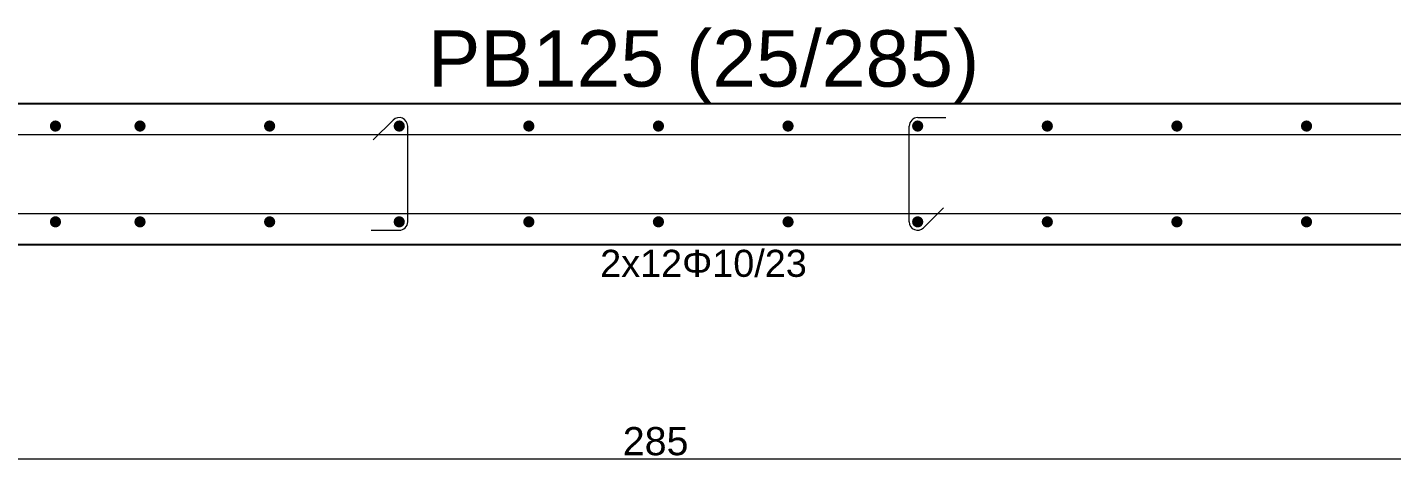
# Model space of a CAD drawing. Header units: millimetres. Extents: x 2232 to 85269, y -3593 to 5869.
# Drawn here: x 72071.8 to 72434.9, y -1025.5 to -910.7 of the extents above; entities that cross this region are included whole.
import ezdxf

# ---------------------------------------------------------------- set-up
doc = ezdxf.new("R2010")
doc.units = ezdxf.units.MM
for name, color, linetype in [('Donatı Yazısı', 7, 'Continuous'), ('Donatı Çizgisi', 7, 'Continuous'), ('Panel', 7, 'Continuous'), ('Standart', 7, 'Continuous'), ('Ölçülendirme', 7, 'Continuous')]:
    doc.layers.add(name, color=color, linetype=linetype)
doc.styles.add('arial_1_18', font='arial.ttf', dxfattribs={"height": 0.2})

# ---------------------------------------------------------------- blocks, each defined once
blk = doc.blocks.new('IDE824Entity7263')
at = {"layer": 'Donatı Çizgisi', "linetype": 'Continuous', "lineweight": 5}
h = blk.add_hatch(color=5, dxfattribs=at)
edge = h.paths.add_edge_path(flags=0)
edge.add_arc((22100.83, 493.74), 1, 0, 360)
h = blk.add_hatch(color=5, dxfattribs=at)
edge = h.paths.add_edge_path(flags=0)
edge.add_arc((22115.83, 493.74), 1, 0, 360)
h = blk.add_hatch(color=5, dxfattribs=at)
edge = h.paths.add_edge_path(flags=0)
edge.add_arc((22138.83, 493.74), 1, 0, 360)
h = blk.add_hatch(color=5, dxfattribs=at)
edge = h.paths.add_edge_path(flags=0)
edge.add_arc((22161.83, 493.74), 1, 0, 360)
h = blk.add_hatch(color=5, dxfattribs=at)
edge = h.paths.add_edge_path(flags=0)
edge.add_arc((22184.83, 493.74), 1, 0, 360)
h = blk.add_hatch(color=5, dxfattribs=at)
edge = h.paths.add_edge_path(flags=0)
edge.add_arc((22207.83, 493.74), 1, 0, 360)
h = blk.add_hatch(color=5, dxfattribs=at)
edge = h.paths.add_edge_path(flags=0)
edge.add_arc((22230.83, 493.74), 1, 0, 360)
h = blk.add_hatch(color=5, dxfattribs=at)
edge = h.paths.add_edge_path(flags=0)
edge.add_arc((22253.83, 493.74), 1, 0, 360)
h = blk.add_hatch(color=5, dxfattribs=at)
edge = h.paths.add_edge_path(flags=0)
edge.add_arc((22276.83, 493.74), 1, 0, 360)
h = blk.add_hatch(color=5, dxfattribs=at)
edge = h.paths.add_edge_path(flags=0)
edge.add_arc((22299.83, 493.74), 1, 0, 360)
h = blk.add_hatch(color=5, dxfattribs=at)
edge = h.paths.add_edge_path(flags=0)
edge.add_arc((22322.83, 493.74), 1, 0, 360)
h = blk.add_hatch(color=5, dxfattribs=at)
edge = h.paths.add_edge_path(flags=0)
edge.add_arc((22100.83, 476.74), 1, 0, 360)
h = blk.add_hatch(color=5, dxfattribs=at)
edge = h.paths.add_edge_path(flags=0)
edge.add_arc((22115.83, 476.74), 1, 0, 360)
h = blk.add_hatch(color=5, dxfattribs=at)
edge = h.paths.add_edge_path(flags=0)
edge.add_arc((22138.83, 476.74), 1, 0, 360)
h = blk.add_hatch(color=5, dxfattribs=at)
edge = h.paths.add_edge_path(flags=0)
edge.add_arc((22161.83, 476.74), 1, 0, 360)
h = blk.add_hatch(color=5, dxfattribs=at)
edge = h.paths.add_edge_path(flags=0)
edge.add_arc((22184.83, 476.74), 1, 0, 360)
h = blk.add_hatch(color=5, dxfattribs=at)
edge = h.paths.add_edge_path(flags=0)
edge.add_arc((22207.83, 476.74), 1, 0, 360)
h = blk.add_hatch(color=5, dxfattribs=at)
edge = h.paths.add_edge_path(flags=0)
edge.add_arc((22230.83, 476.74), 1, 0, 360)
h = blk.add_hatch(color=5, dxfattribs=at)
edge = h.paths.add_edge_path(flags=0)
edge.add_arc((22253.83, 476.74), 1, 0, 360)
h = blk.add_hatch(color=5, dxfattribs=at)
edge = h.paths.add_edge_path(flags=0)
edge.add_arc((22276.83, 476.74), 1, 0, 360)
h = blk.add_hatch(color=5, dxfattribs=at)
edge = h.paths.add_edge_path(flags=0)
edge.add_arc((22299.83, 476.74), 1, 0, 360)
h = blk.add_hatch(color=5, dxfattribs=at)
edge = h.paths.add_edge_path(flags=0)
edge.add_arc((22322.83, 476.74), 1, 0, 360)
at = {"layer": 'Donatı Çizgisi', "color": 1, "linetype": 'Continuous', "lineweight": 5}
for points in [[(22157.23, 491.27), (22160.77, 494.8)], [(22253.83, 495.24), (22258.83, 495.24)], [(21593.33, 492.24), (22392.83, 492.24)], [(22163.33, 476.74), (22163.33, 493.74)], [(22252.33, 476.74), (22252.33, 493.74)], [(21591.83, 478.24), (22391.33, 478.24)], [(22254.89, 475.68), (22258.43, 479.21)], [(22156.83, 475.24), (22161.83, 475.24)]]:
    blk.add_lwpolyline(points, dxfattribs=at)
for centre, start, end in [((22161.83, 493.74), 0, 135), ((22253.83, 493.74), 90, 180), ((22161.83, 476.74), 270, 0), ((22253.83, 476.74), 180, 315)]:
    blk.add_arc(centre, 1.5, start, end, dxfattribs=at)
at = {"layer": 'Panel', "color": 33, "linetype": 'Continuous', "lineweight": -3}
for points in [[(21484.83, 497.74), (23364.83, 497.74)], [(21484.83, 472.74), (23364.83, 472.74)]]:
    blk.add_lwpolyline(points, dxfattribs=at)
at = {"layer": 'Ölçülendirme', "color": 5, "linetype": 'Continuous', "lineweight": 5}
blk.add_lwpolyline([(22062.83, 434.7), (22351.83, 434.7)], dxfattribs=at)
at = {"layer": 'Donatı Yazısı', "color": 5, "linetype": 'Continuous', "lineweight": 5, "style": 'arial_1_18'}
blk.add_text('2x12Φ10/23', height=4.8, rotation=360, dxfattribs=at).set_placement((22197.49, 466.98))
at = {"layer": 'Panel', "color": 1, "linetype": 'Continuous', "lineweight": 5, "style": 'arial_1_18'}
blk.add_text('PB125 (25/285)', height=10, rotation=360, dxfattribs=at).set_placement((22166.91, 500.74))
at = {"layer": 'Ölçülendirme', "color": 5, "linetype": 'Continuous', "lineweight": 5, "style": 'arial_1_18'}
blk.add_text('285', height=5, rotation=360, dxfattribs=at).set_placement((22201.5, 435.32))

msp = doc.modelspace()

# ---------------------------------------------------------------- block references
at = {"layer": 'Standart', "xscale": 1.5, "yscale": 1.5, "zscale": 1.5}
msp.add_blockref('IDE824Entity7263', (38928.03, -1677.57), dxfattribs=at)

doc.saveas('drawing.dxf')
